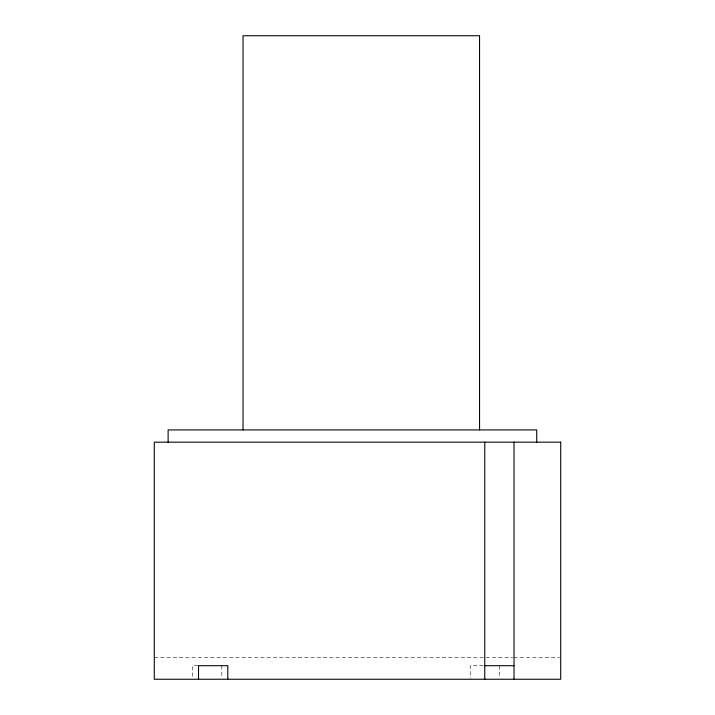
<?xml version="1.0" encoding="UTF-8"?>
<svg xmlns="http://www.w3.org/2000/svg" width="715" height="715" viewBox="0 0 715 715"><rect width="100%" height="100%" fill="white"/><g stroke="black" fill="none" stroke-linecap="round" stroke-linejoin="round"><path stroke-width="0.54" stroke-dasharray="3.58 2.68" d="M154.288 657.273L512.7 657.273M513.817 657.273L559.595 657.273M197.957 665.701L192.541 665.701L192.541 678.204M483.224 665.701L470.22 665.701L470.22 678.204M499.481 665.701L499.481 678.204M221.802 665.701L221.802 678.204"/><path stroke-width="1.07" d="M484.761 665.701L514.022 665.701M536.742 442.174L536.742 429.912L168.123 429.912L168.123 442.174M514.022 442.174L514.022 679.25M484.761 442.174L484.761 679.25M479.55 429.912L479.55 35.75L243.037 35.75L243.037 429.912M227.79 679.25L227.79 665.701L198.529 665.701L198.529 679.25M560.712 442.174L154.288 442.174L154.288 679.25L560.712 679.25L560.712 442.174"/></g></svg>
